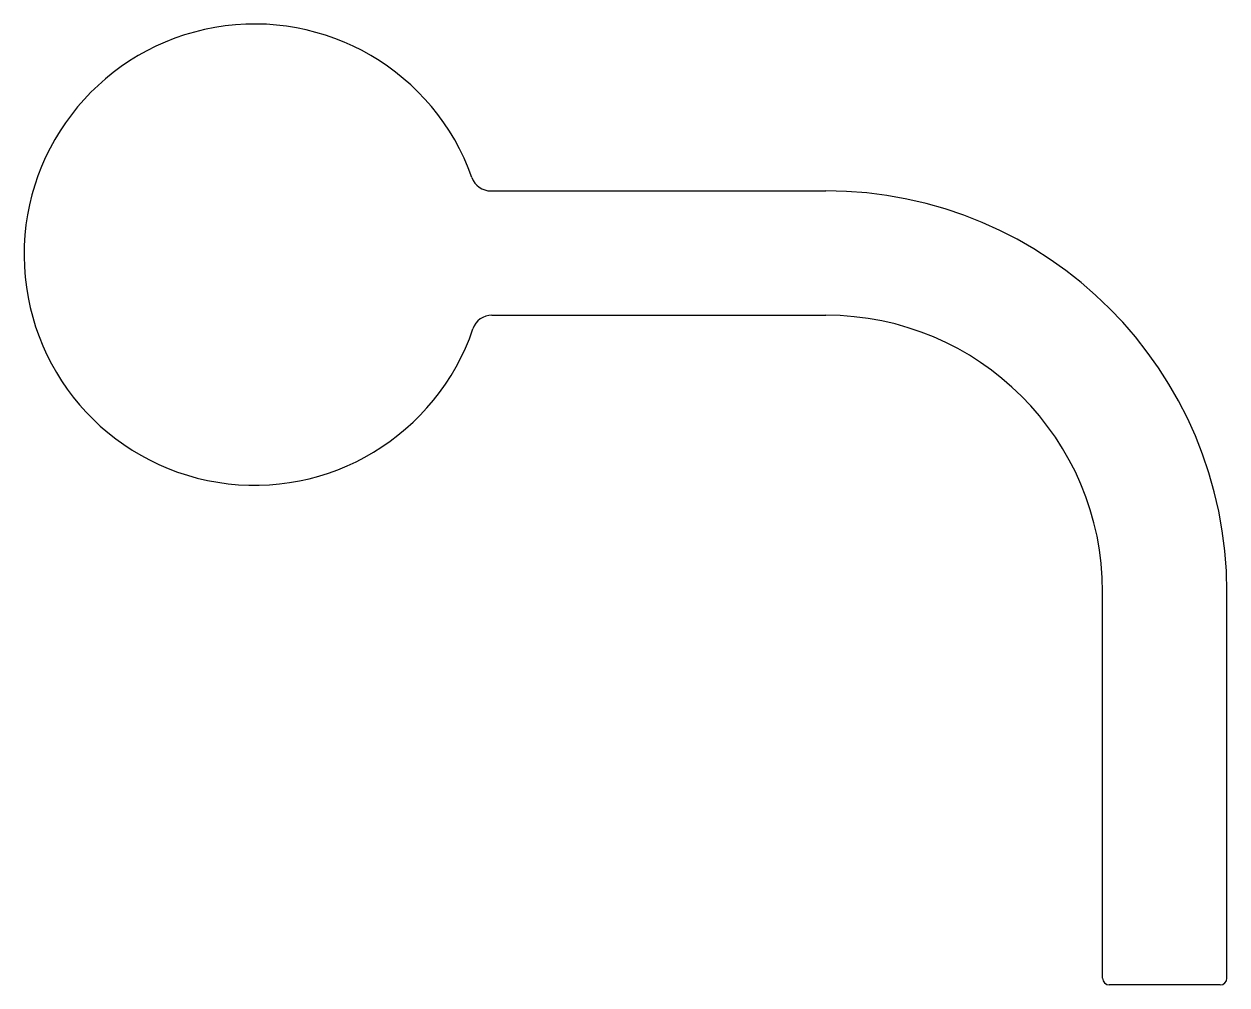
# Model space of a CAD drawing. Extents: x 2648.8 to 2738.8, y 1143.3 to 1215.2.
import ezdxf

# ---------------------------------------------------------------- set-up
doc = ezdxf.new("R2010")
doc.units = 0
doc.layers.get('0').update_dxf_attribs({"linetype": 'CONTINUOUS'})

msp = doc.modelspace()

# ---------------------------------------------------------------- linework, layer by layer
at = {"color": 0, "linetype": 'CONTINUOUS'}
for p, q in [((2683.703, 1202.743), (2708.766, 1202.743)), ((2683.784, 1193.443), (2708.766, 1193.443)), ((2729.466, 1143.845), (2729.466, 1172.743)), ((2738.766, 1143.845), (2738.766, 1172.743)), ((2738.266, 1143.345), (2729.966, 1143.345))]:
    msp.add_line(p, q, dxfattribs=at)
for centre, radius, start, end in [((2666.031, 1197.976), 17.25, 19.52527, 341.22955), ((2683.703, 1204.243), 1.5, 199.52527, 270), ((2708.766, 1172.743), 30, 0, 90), ((2683.784, 1191.943), 1.5, 90, 161.22955), ((2708.766, 1172.743), 20.7, 0, 90), ((2729.966, 1143.845), 0.5, 180, 270), ((2738.266, 1143.845), 0.5, 270, 0)]:
    msp.add_arc(centre, radius, start, end, dxfattribs=at)

doc.saveas('drawing.dxf')
